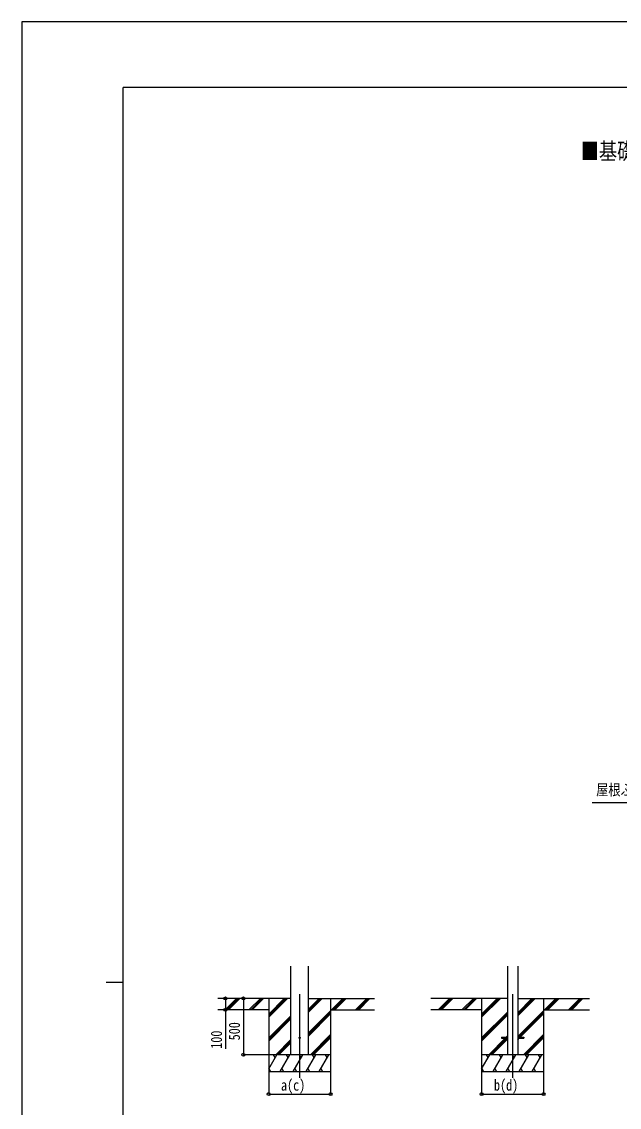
# Model space of a CAD drawing. Units: millimetres, scale not verified. Extents: x -12615 to 12615, y -8910 to 8910.
# Drawn here: x -12615 to -7308, y -738 to 8910 of the extents above; entities that cross this region are included whole.
import ezdxf
from ezdxf.enums import TextEntityAlignment as Align

# ---------------------------------------------------------------- set-up
doc = ezdxf.new("R2010")
doc.units = ezdxf.units.MM
doc.header["$LTSCALE"] = 40
for name, color, linetype in [('0-2_USER1', 3, 'Continuous'), ('0-3_YKK_12', 2, 'Continuous'), ('0-4_YKK_13', 4, 'Continuous'), ('0-5_YKK_A1', 4, 'Continuous'), ('0-6_YKK_D', 6, 'Continuous'), ('0-7_YKK_ZWAK', 7, 'Continuous')]:
    doc.layers.add(name, color=color, linetype=linetype)
doc.styles.add('ＭＳ ゴシック', font='')
doc.styles.get('ＭＳ ゴシック').set_extended_font_data('MS Gothic')

msp = doc.modelspace()

# ---------------------------------------------------------------- linework, layer by layer
at = {"layer": '0-3_YKK_12'}
for p, q in [((-10146.66, 267.7), (-10146.66, -475.62)), ((-8255.09, 267.7), (-8255.09, -475.62))]:
    msp.add_line(p, q, dxfattribs=at)
at = {"layer": '0-4_YKK_13'}
for p, q in [((-8355.09, -116.04), (-8355.09, -125.04)), ((-8355.09, -116.04), (-8300.29, -116.04)), ((-8355.09, -125.04), (-8300.29, -125.04)), ((-8209.89, -116.04), (-8155.09, -116.04)), ((-8209.89, -125.04), (-8155.09, -125.04)), ((-8155.09, -116.04), (-8155.09, -125.04))]:
    msp.add_line(p, q, dxfattribs=at)
msp.add_circle((-10146.66, -120.54), 5, dxfattribs=at)
at = {"layer": '0-5_YKK_A1'}
for p, q in [((-10224.41, -270.54), (-10224.41, 514.81)), ((-10068.91, -270.54), (-10068.91, 514.81)), ((-8300.29, 514.81), (-8300.29, -270.54)), ((-8209.89, 514.81), (-8209.89, -270.54)), ((-10224.41, 229.46), (-10872.61, 229.46)), ((-10805.92, 130.86), (-10707.32, 229.46)), ((-10793.18, 129.46), (-10693.18, 229.46)), ((-10779.04, 129.46), (-10679.04, 229.46)), ((-10593.79, 130.86), (-10495.19, 229.46)), ((-10581.05, 129.46), (-10481.05, 229.46)), ((-10566.91, 129.46), (-10466.91, 229.46)), ((-10421.66, 229.46), (-10421.66, -420.54)), ((-10421.66, 62.58), (-10254.77, 229.46)), ((-10421.66, 76.72), (-10268.92, 229.46)), ((-10421.66, 90.86), (-10283.06, 229.46)), ((-10068.91, 106.96), (-9946.41, 229.46)), ((-10068.91, 121.1), (-9960.55, 229.46)), ((-10068.91, 135.25), (-9974.69, 229.46)), ((-10068.91, 229.46), (-9481.04, 229.46)), ((-9871.66, 229.46), (-9871.66, -420.54)), ((-9862.56, 129.46), (-9762.56, 229.46)), ((-9848.42, 129.46), (-9748.42, 229.46)), ((-9834.28, 129.46), (-9734.27, 229.46)), ((-9650.43, 129.46), (-9550.43, 229.46)), ((-9636.28, 129.46), (-9536.28, 229.46)), ((-9622.14, 129.46), (-9522.14, 229.46)), ((-8300.29, 229.46), (-8981.04, 229.46)), ((-8914.35, 130.86), (-8815.75, 229.46)), ((-8901.61, 129.46), (-8801.61, 229.46)), ((-8887.47, 129.46), (-8787.47, 229.46)), ((-8702.22, 130.86), (-8603.62, 229.46)), ((-8689.48, 129.46), (-8589.48, 229.46)), ((-8675.34, 129.46), (-8575.34, 229.46)), ((-8530.09, 229.46), (-8530.09, -420.54)), ((-8530.09, 62.58), (-8363.2, 229.46)), ((-8530.09, 76.72), (-8377.35, 229.46)), ((-8530.09, 90.86), (-8391.49, 229.46)), ((-8209.89, 74.41), (-8054.84, 229.46)), ((-8209.89, 88.55), (-8068.98, 229.46)), ((-8209.89, 102.7), (-8083.12, 229.46)), ((-8209.89, 229.46), (-7571.88, 229.46)), ((-7980.09, 229.46), (-7980.09, -420.54)), ((-7970.99, 129.46), (-7870.99, 229.46)), ((-7956.85, 129.46), (-7856.85, 229.46)), ((-7942.7, 129.46), (-7842.7, 229.46)), ((-7758.86, 129.46), (-7658.86, 229.46)), ((-7744.71, 129.46), (-7644.71, 229.46)), ((-7730.57, 129.46), (-7630.57, 229.46)), ((-10421.66, 129.46), (-10872.61, 129.46)), ((-10068.91, -76.88), (-9871.66, 120.36)), ((-10068.91, -91.03), (-9871.66, 106.22)), ((-9871.66, 129.46), (-9481.04, 129.46)), ((-8530.09, 129.46), (-8981.04, 129.46)), ((-8530.09, -121.27), (-8300.29, 108.53)), ((-8209.89, -109.43), (-7980.09, 120.36)), ((-8202.35, -116.04), (-7980.09, 106.22)), ((-7980.09, 129.46), (-7571.88, 129.46)), ((-10421.66, -121.27), (-10224.41, 75.98)), ((-10421.66, -135.41), (-10224.41, 61.84)), ((-10421.66, -149.55), (-10224.41, 47.7)), ((-10068.91, -105.17), (-9871.66, 92.08)), ((-8530.09, -135.41), (-8300.29, 94.39)), ((-8530.09, -149.55), (-8300.29, 80.25)), ((-8188.21, -116.04), (-7980.09, 92.08)), ((-10050.43, -270.54), (-9871.66, -91.77)), ((-8158.86, -270.54), (-7980.09, -91.77)), ((-10358.8, -270.54), (-10224.41, -136.15)), ((-10344.66, -270.54), (-10224.41, -150.29)), ((-10330.51, -270.54), (-10224.41, -164.43)), ((-10036.29, -270.54), (-9871.66, -105.91)), ((-10022.15, -270.54), (-9871.66, -120.05)), ((-8467.23, -270.54), (-8321.73, -125.04)), ((-8453.08, -270.54), (-8307.58, -125.04)), ((-8438.94, -270.54), (-8300.29, -131.88)), ((-8312.73, -116.04), (-8300.29, -103.6)), ((-8209.89, -137.72), (-8197.21, -125.04)), ((-8144.72, -270.54), (-7980.09, -105.91)), ((-8130.58, -270.54), (-7980.09, -120.05)), ((-9871.66, -270.54), (-10421.66, -270.54)), ((-10421.66, -395.99), (-10349.23, -270.54)), ((-10364.23, -296.52), (-10379.23, -270.54)), ((-10320.36, -420.54), (-10233.76, -270.54)), ((-10248.76, -296.52), (-10263.76, -270.54)), ((-10204.89, -420.54), (-10118.29, -270.54)), ((-10133.29, -296.52), (-10148.29, -270.54)), ((-10089.42, -420.54), (-10002.82, -270.54)), ((-10017.82, -296.52), (-10032.82, -270.54)), ((-9973.95, -420.54), (-9887.35, -270.54)), ((-9902.35, -296.52), (-9917.35, -270.54)), ((-7980.09, -270.54), (-8530.09, -270.54)), ((-8530.09, -395.99), (-8457.66, -270.54)), ((-8472.66, -296.52), (-8487.66, -270.54)), ((-8428.79, -420.54), (-8342.19, -270.54)), ((-8357.19, -296.52), (-8372.19, -270.54)), ((-8313.32, -420.54), (-8226.72, -270.54)), ((-8241.72, -296.52), (-8256.72, -270.54)), ((-8197.85, -420.54), (-8111.25, -270.54)), ((-8126.25, -296.52), (-8141.25, -270.54)), ((-8082.38, -420.54), (-7995.78, -270.54)), ((-8010.78, -296.52), (-8025.78, -270.54)), ((-10421.66, -420.54), (-9871.66, -420.54)), ((-10420.83, -394.56), (-10405.83, -420.54)), ((-10305.36, -394.56), (-10290.36, -420.54)), ((-10189.89, -394.56), (-10174.89, -420.54)), ((-10074.42, -394.56), (-10059.42, -420.54)), ((-9958.95, -394.56), (-9943.95, -420.54)), ((-8530.09, -420.54), (-7980.09, -420.54)), ((-8529.26, -394.56), (-8514.26, -420.54)), ((-8413.79, -394.56), (-8398.79, -420.54)), ((-8298.32, -394.56), (-8283.32, -420.54)), ((-8182.85, -394.56), (-8167.85, -420.54)), ((-8067.38, -394.56), (-8052.38, -420.54))]:
    msp.add_line(p, q, dxfattribs=at)
at = {"layer": '0-6_YKK_D'}
for p, q in [((-10646.71, 229.46), (-10646.71, -270.54)), ((-10422.66, -270.54), (-10647.71, -270.54)), ((-10421.66, -420.54), (-10421.66, -621.54)), ((-9871.66, -420.54), (-9871.66, -621.54)), ((-8530.09, -420.54), (-8530.09, -621.54)), ((-7980.09, -420.54), (-7980.09, -621.54)), ((-10421.66, -620.54), (-9871.66, -620.54)), ((-8530.09, -620.54), (-7980.09, -620.54))]:
    msp.add_line(p, q, dxfattribs=at)
for points in [[(-5880.53, 1680.43), (-5924.18, 1706.81), (-6356.88, 1968.33), (-7547.86, 1968.33)], [(-10805.99, 229.46), (-10805.99, 129.46), (-10805.99, -218.94)]]:
    msp.add_lwpolyline(points, dxfattribs=at)
for centre in [(-10805.99, 229.46), (-10646.71, 229.46), (-10805.99, 129.46), (-10646.71, -270.54), (-10421.66, -620.54), (-9871.66, -620.54), (-8530.09, -620.54), (-7980.09, -620.54)]:
    msp.add_circle(centre, 12.75, dxfattribs=at)
at = {"layer": '0-7_YKK_ZWAK'}
for p, q in [((11685.06, 8325), (-11714.94, 8325)), ((-11714.94, -7575), (-11714.94, 8325)), ((-11864.94, 375), (-11714.94, 375))]:
    msp.add_line(p, q, dxfattribs=at)
msp.add_lwpolyline([(-12615, -8910), (12615, -8910), (12615, 8910), (-12615, 8910)], close=True, dxfattribs=at)

# ---------------------------------------------------------------- texts
at = {"layer": '0-2_USER1', "style": 'ＭＳ ゴシック', "width": 0.8}
msp.add_text('■基礎配置図', height=148.5, dxfattribs=at).set_placement((-7650.15, 7640.89), align=Align.BOTTOM_LEFT)
at = {"layer": '0-6_YKK_D', "style": 'ＭＳ ゴシック', "width": 0.8}
for s, p in [('屋根ふき材補強部品', (-7512.87, 2004.49)), ('a(c)', (-10312.26, -619.74)), ('b(d)', (-8420.69, -619.74))]:
    msp.add_text(s, height=98.97, dxfattribs=at).set_placement(p, align=Align.BOTTOM_LEFT)
for s, p in [('500', (-10647.51, -142.94)), ('100', (-10806.79, -218.14))]:
    msp.add_text(s, height=98.97, rotation=90, dxfattribs=at).set_placement(p, align=Align.BOTTOM_LEFT)

doc.saveas('drawing.dxf')
